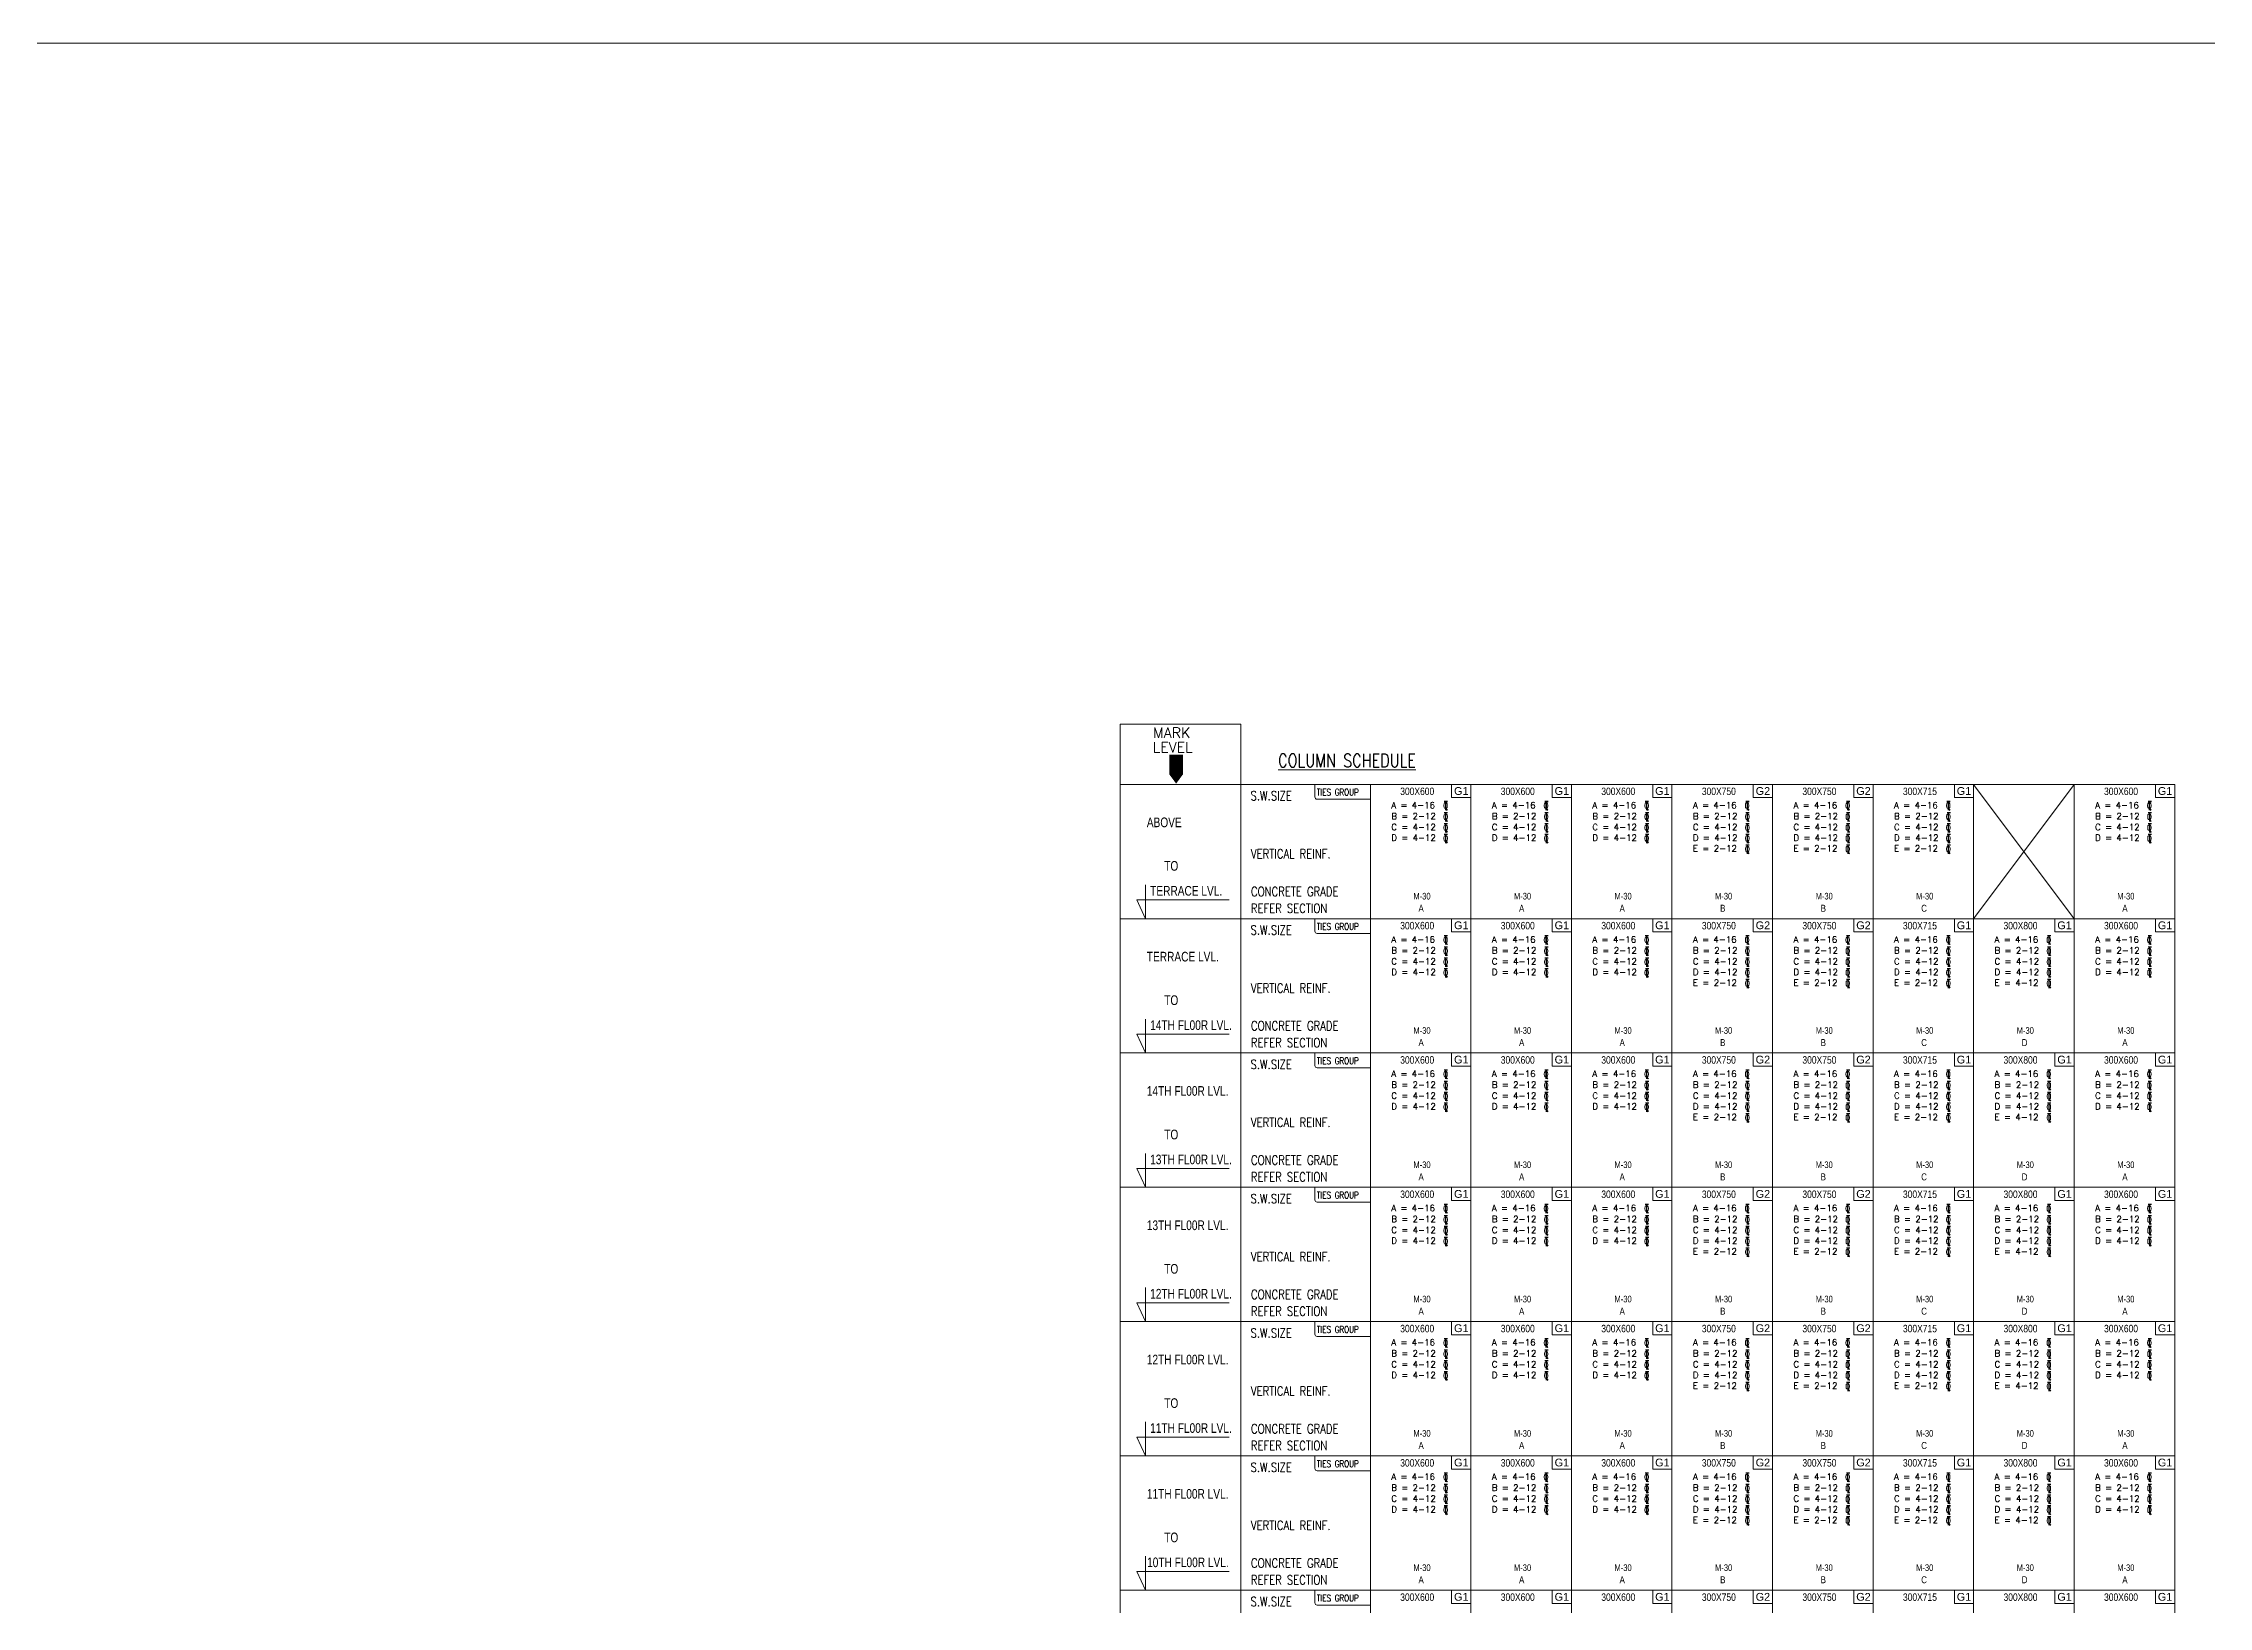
# Model space of a CAD drawing. Header units: millimetres. Extents: x 1123469 to 1883119, y -126924 to 196924.
# Drawn here: x 1445125 to 1510865, y -26027 to 21436 of the extents above; entities that cross this region are included whole.
import ezdxf

# ---------------------------------------------------------------- set-up
doc = ezdxf.new("R2010")
doc.units = ezdxf.units.MM
doc.header["$LTSCALE"] = 500
doc.header["$MEASUREMENT"] = 0
doc.layers.add('BNOS', color=2, linetype='Continuous')
for name, color, linetype, lineweight in [('LINE', 7, 'Continuous', 13), ('S - SUNK', 251, 'Continuous', 0), ('TEXT', 7, 'Continuous', 13), ('TEXT 3', 3, 'Continuous', 5), ('TEXT2', 3, 'Continuous', 15), ('TEXT2MM', 3, 'Continuous', 18)]:
    doc.layers.add(name, color=color, linetype=linetype, lineweight=lineweight)
doc.styles.add('ABHI', font='arial.ttf')
doc.styles.add('BHTESHT$0$HSCC2', font='romanc.shx')
doc.styles.add('RAWAT', font='romand.shx', dxfattribs={"height": 115})
doc.styles.add('RD', font='romand.shx', dxfattribs={"height": 200})
doc.styles.add('ROMANT', font='romant__.ttf', dxfattribs={"width": 0.9, "height": 600})
doc.styles.add('TEXT', font='ARIALN.TTF', dxfattribs={"width": 0.8})

# ---------------------------------------------------------------- blocks, each defined once
blk = doc.blocks.new('T')
at = {"layer": 'LINE'}
for p, q in [((-27, 79), (39, 79)), ((-27, 72), (39, 72)), ((-2, 70), (-2, -99)), ((5, 70), (5, -99)), ((1, -61), (31, -100)), ((7, -57), (36, -96))]:
    blk.add_line(p, q, dxfattribs=at)
at = {"layer": 'LINE', "style": 'RAWAT'}
blk.add_text('0', height=115, dxfattribs=at).set_placement((-50, -63))

msp = doc.modelspace()

# ---------------------------------------------------------------- linework, layer by layer
at = {"layer": 'LINE', "color": 2}
for p, q in [((1477814.7, -71371.1, -2437250811), (1477814.7, 764.3, -2437250811)), ((1477814.7, 764.3, -2437250811), (1481482.8, 764.3, -2437250811)), ((1481482.8, -1062, -2437250811), (1481482.8, 764.3, -2437250811)), ((1477814.7, -1062, -2437250811), (1509833, -1062, -2437250811)), ((1509833, -71371.1, -2437250811), (1509833, -1062, -2437250811))]:
    msp.add_line(p, q, dxfattribs=at)
at = {"layer": 'LINE', "color": 1}
for p, q in [((1481482.8, -71371.1, -2437250811), (1481482.8, -1062, -2437250811)), ((1483727.8, -1062, -2437250811), (1483727.8, -1442, -2437250811)), ((1485412.9, -71371.1, -2437250811), (1485412.9, -1062, -2437250811)), ((1488465.4, -71371.1, -2437250811), (1488465.4, -1062, -2437250811)), ((1491518, -71371.1, -2437250811), (1491518, -1062, -2437250811)), ((1494570.5, -71371.1, -2437250811), (1494570.5, -1062, -2437250811)), ((1497623, -71371.1, -2437250811), (1497623, -1062, -2437250811)), ((1500675.5, -71371.1, -2437250811), (1500675.5, -1062, -2437250811)), ((1503728, -71371.1, -2437250811), (1503728, -1062, -2437250811)), ((1503728, -5139.3, -2437250811), (1506780.5, -1062, -2437250811)), ((1503728, -1062, -2437250811), (1506780.5, -5139.3, -2437250811)), ((1506780.5, -71371.1, -2437250811), (1506780.5, -1062, -2437250811)), ((1483797.8, -1512, -2437250811), (1485412.9, -1512, -2437250811)), ((1477814.7, -5139.3, -2437250811), (1509833, -5139.3, -2437250811)), ((1483727.8, -5139.3, -2437250811), (1483727.8, -5519.3, -2437250811)), ((1483797.8, -5589.3, -2437250811), (1485412.9, -5589.3, -2437250811)), ((1477814.7, -9216.7, -2437250811), (1509833, -9216.7, -2437250811)), ((1483727.8, -9216.7, -2437250811), (1483727.8, -9596.6, -2437250811)), ((1483797.8, -9666.6, -2437250811), (1485412.9, -9666.6, -2437250811)), ((1477814.7, -13294, -2437250811), (1509833, -13294, -2437250811)), ((1483727.8, -13294, -2437250811), (1483727.8, -13674, -2437250811)), ((1483797.8, -13744, -2437250811), (1485412.9, -13744, -2437250811)), ((1477814.7, -17371.3, -2437250811), (1509833, -17371.3, -2437250811)), ((1483727.8, -17371.3, -2437250811), (1483727.8, -17751.3, -2437250811)), ((1483797.8, -17821.3, -2437250811), (1485412.9, -17821.3, -2437250811)), ((1477814.7, -21448.7, -2437250811), (1509833, -21448.7, -2437250811)), ((1483727.8, -21448.7, -2437250811), (1483727.8, -21828.6, -2437250811)), ((1483797.8, -21898.6, -2437250811), (1485412.9, -21898.6, -2437250811)), ((1477814.7, -25526, -2437250811), (1509833, -25526, -2437250811)), ((1483727.8, -25526, -2437250811), (1483727.8, -25905.9, -2437250811)), ((1483797.8, -25975.9, -2437250811), (1485412.9, -25975.9, -2437250811))]:
    msp.add_line(p, q, dxfattribs=at)
at = {"layer": 'LINE', "color": 1, "elevation": -2437250811}
msp.add_lwpolyline([(1479517.2, -1038.9, 0, 838.4, 0), (1479517.2, -471.8, 419.2, 419.2, 0), (1479517.2, -163.1, 419.2, 419.2, 0)], format="xyseb", dxfattribs=at)
for points in [[(1478583.6, -4109.4), (1478583.6, -5139.3), (1478325.6, -4571.8), (1481129.8, -4571.8)], [(1478583.6, -8186.7), (1478583.6, -9216.7), (1478325.6, -8649.1), (1481129.8, -8649.1)], [(1478583.6, -12264), (1478583.6, -13294), (1478325.6, -12726.4), (1481129.8, -12726.4)], [(1478583.6, -16341.3), (1478583.6, -17371.3), (1478325.6, -16803.8), (1481129.8, -16803.8)], [(1478583.6, -20418.7), (1478583.6, -21448.7), (1478325.6, -20881.1), (1481129.8, -20881.1)], [(1478583.6, -24496), (1478583.6, -25526), (1478325.6, -24958.4), (1481129.8, -24958.4)]]:
    msp.add_lwpolyline(points, dxfattribs=at)
at = {"layer": 'LINE', "color": 1}
for centre in [(1483797.8, -1442, -2437250811), (1483797.8, -5519.3, -2437250811), (1483797.8, -9596.6, -2437250811), (1483797.8, -13674, -2437250811), (1483797.8, -17751.3, -2437250811), (1483797.8, -21828.6, -2437250811), (1483797.8, -25905.9, -2437250811)]:
    msp.add_arc(centre, 70, 180, 270, dxfattribs=at)
at = {"layer": 'S - SUNK', "color": 4, "ltscale": 10}
msp.add_lwpolyline([(1300761.4, 21435.7), (1752050.9, 21435.7), (1752050.9, -126923.8), (1300761.4, -126923.8)], close=True, dxfattribs=at)
at = {"layer": 'TEXT2', "color": 7, "lineweight": 20, "elevation": -2437250811}
for points in [[(1488465.4, -1062), (1487881.7, -1062), (1487881.7, -1465.2), (1488465.4, -1465.2)], [(1491518, -1062), (1490934.2, -1062), (1490934.2, -1465.2), (1491518, -1465.2)], [(1494570.5, -1062), (1493986.7, -1062), (1493986.7, -1465.2), (1494570.5, -1465.2)], [(1497623, -1062), (1497039.2, -1062), (1497039.2, -1465.2), (1497623, -1465.2)], [(1500675.5, -1062), (1500091.7, -1062), (1500091.7, -1465.2), (1500675.5, -1465.2)], [(1503728, -1062), (1503144.2, -1062), (1503144.2, -1465.2), (1503728, -1465.2)], [(1509833, -1062), (1509249.2, -1062), (1509249.2, -1465.2), (1509833, -1465.2)], [(1488465.4, -5139.3), (1487881.7, -5139.3), (1487881.7, -5542.6), (1488465.4, -5542.6)], [(1491518, -5139.3), (1490934.2, -5139.3), (1490934.2, -5542.6), (1491518, -5542.6)], [(1494570.5, -5139.3), (1493986.7, -5139.3), (1493986.7, -5542.6), (1494570.5, -5542.6)], [(1497623, -5139.3), (1497039.2, -5139.3), (1497039.2, -5542.6), (1497623, -5542.6)], [(1500675.5, -5139.3), (1500091.7, -5139.3), (1500091.7, -5542.6), (1500675.5, -5542.6)], [(1503728, -5139.3), (1503144.2, -5139.3), (1503144.2, -5542.6), (1503728, -5542.6)], [(1506780.5, -5139.3), (1506196.7, -5139.3), (1506196.7, -5542.6), (1506780.5, -5542.6)], [(1509833, -5139.3), (1509249.2, -5139.3), (1509249.2, -5542.6), (1509833, -5542.6)], [(1488465.4, -9216.7), (1487881.7, -9216.7), (1487881.7, -9619.9), (1488465.4, -9619.9)], [(1491518, -9216.7), (1490934.2, -9216.7), (1490934.2, -9619.9), (1491518, -9619.9)], [(1494570.5, -9216.7), (1493986.7, -9216.7), (1493986.7, -9619.9), (1494570.5, -9619.9)], [(1497623, -9216.7), (1497039.2, -9216.7), (1497039.2, -9619.9), (1497623, -9619.9)], [(1500675.5, -9216.7), (1500091.7, -9216.7), (1500091.7, -9619.9), (1500675.5, -9619.9)], [(1503728, -9216.7), (1503144.2, -9216.7), (1503144.2, -9619.9), (1503728, -9619.9)], [(1506780.5, -9216.7), (1506196.7, -9216.7), (1506196.7, -9619.9), (1506780.5, -9619.9)], [(1509833, -9216.7), (1509249.2, -9216.7), (1509249.2, -9619.9), (1509833, -9619.9)], [(1488465.4, -13294), (1487881.7, -13294), (1487881.7, -13697.2), (1488465.4, -13697.2)], [(1491518, -13294), (1490934.2, -13294), (1490934.2, -13697.2), (1491518, -13697.2)], [(1494570.5, -13294), (1493986.7, -13294), (1493986.7, -13697.2), (1494570.5, -13697.2)], [(1497623, -13294), (1497039.2, -13294), (1497039.2, -13697.2), (1497623, -13697.2)], [(1500675.5, -13294), (1500091.7, -13294), (1500091.7, -13697.2), (1500675.5, -13697.2)], [(1503728, -13294), (1503144.2, -13294), (1503144.2, -13697.2), (1503728, -13697.2)], [(1506780.5, -13294), (1506196.7, -13294), (1506196.7, -13697.2), (1506780.5, -13697.2)], [(1509833, -13294), (1509249.2, -13294), (1509249.2, -13697.2), (1509833, -13697.2)], [(1488465.4, -17371.3), (1487881.7, -17371.3), (1487881.7, -17774.6), (1488465.4, -17774.6)], [(1491518, -17371.3), (1490934.2, -17371.3), (1490934.2, -17774.6), (1491518, -17774.6)], [(1494570.5, -17371.3), (1493986.7, -17371.3), (1493986.7, -17774.6), (1494570.5, -17774.6)], [(1497623, -17371.3), (1497039.2, -17371.3), (1497039.2, -17774.6), (1497623, -17774.6)], [(1500675.5, -17371.3), (1500091.7, -17371.3), (1500091.7, -17774.6), (1500675.5, -17774.6)], [(1503728, -17371.3), (1503144.2, -17371.3), (1503144.2, -17774.6), (1503728, -17774.6)], [(1506780.5, -17371.3), (1506196.7, -17371.3), (1506196.7, -17774.6), (1506780.5, -17774.6)], [(1509833, -17371.3), (1509249.2, -17371.3), (1509249.2, -17774.6), (1509833, -17774.6)], [(1488465.4, -21448.7), (1487881.7, -21448.7), (1487881.7, -21851.9), (1488465.4, -21851.9)], [(1491518, -21448.7), (1490934.2, -21448.7), (1490934.2, -21851.9), (1491518, -21851.9)], [(1494570.5, -21448.7), (1493986.7, -21448.7), (1493986.7, -21851.9), (1494570.5, -21851.9)], [(1497623, -21448.7), (1497039.2, -21448.7), (1497039.2, -21851.9), (1497623, -21851.9)], [(1500675.5, -21448.7), (1500091.7, -21448.7), (1500091.7, -21851.9), (1500675.5, -21851.9)], [(1503728, -21448.7), (1503144.2, -21448.7), (1503144.2, -21851.9), (1503728, -21851.9)], [(1506780.5, -21448.7), (1506196.7, -21448.7), (1506196.7, -21851.9), (1506780.5, -21851.9)], [(1509833, -21448.7), (1509249.2, -21448.7), (1509249.2, -21851.9), (1509833, -21851.9)], [(1488465.4, -25526), (1487881.7, -25526), (1487881.7, -25929.2), (1488465.4, -25929.2)], [(1491518, -25526), (1490934.2, -25526), (1490934.2, -25929.2), (1491518, -25929.2)], [(1494570.5, -25526), (1493986.7, -25526), (1493986.7, -25929.2), (1494570.5, -25929.2)], [(1497623, -25526), (1497039.2, -25526), (1497039.2, -25929.2), (1497623, -25929.2)], [(1500675.5, -25526), (1500091.7, -25526), (1500091.7, -25929.2), (1500675.5, -25929.2)], [(1503728, -25526), (1503144.2, -25526), (1503144.2, -25929.2), (1503728, -25929.2)], [(1506780.5, -25526), (1506196.7, -25526), (1506196.7, -25929.2), (1506780.5, -25929.2)], [(1509833, -25526), (1509249.2, -25526), (1509249.2, -25929.2), (1509833, -25929.2)]]:
    msp.add_lwpolyline(points, close=True, dxfattribs=at)

# ---------------------------------------------------------------- block references
at = {"layer": 'TEXT', "color": 3, "xscale": 1.53, "yscale": 1.53, "zscale": 1.53}
for p in [(1487696.3, -1697.7), (1487699.5, -2037.9), (1490748.8, -1697.7), (1490752, -2037.9), (1493801.3, -1697.7), (1493804.5, -2037.9), (1496853.8, -1697.7), (1496857.1, -2037.9), (1499906.3, -1697.7), (1499909.6, -2037.9), (1502958.8, -1697.7, 0), (1502962.1, -2037.9, 0), (1509063.8, -1697.7), (1509067.1, -2037.9), (1487699.5, -2368.2), (1487699.5, -2693.7), (1490752, -2368.2), (1490752, -2693.7), (1493804.5, -2368.2), (1493804.5, -2693.7), (1496857.1, -2368.2), (1496857.1, -2693.7), (1499909.6, -2368.2), (1499909.6, -2693.7), (1502962.1, -2368.2, 0), (1502962.1, -2693.7, 0), (1509067.1, -2368.2), (1509067.1, -2693.7), (1496857.1, -3018.4), (1499909.6, -3018.4), (1502962.1, -3018.4, 0), (1487696.3, -5775.1, 0), (1490748.8, -5775.1, 0), (1493801.3, -5775.1, 0), (1496853.8, -5775.1, 0), (1499906.3, -5775.1, 0), (1502958.8, -5775.1, 0), (1506011.3, -5775.1, 0), (1509063.8, -5775.1, 0), (1487699.5, -6115.3, 0), (1487699.5, -6445.6, 0), (1490752, -6115.3, 0), (1490752, -6445.6, 0), (1493804.5, -6115.3, 0), (1493804.5, -6445.6, 0), (1496857.1, -6115.3, 0), (1496857.1, -6445.6, 0), (1499909.6, -6115.3, 0), (1499909.6, -6445.6, 0), (1502962.1, -6115.3, 0), (1502962.1, -6445.6, 0), (1506014.6, -6115.3, 0), (1506014.6, -6445.6, 0), (1509067.1, -6115.3, 0), (1509067.1, -6445.6, 0), (1487699.5, -6771, 0), (1490752, -6771, 0), (1493804.5, -6771, 0), (1496857.1, -6771, 0), (1496857.1, -7095.7, 0), (1499909.6, -6771, 0), (1499909.6, -7095.7, 0), (1502962.1, -6771, 0), (1502962.1, -7095.7, 0), (1506014.6, -6771, 0), (1506014.6, -7095.7, 0), (1509067.1, -6771, 0), (1487696.3, -9852.4, 0), (1490748.8, -9852.4, 0), (1493801.3, -9852.4, 0), (1496853.8, -9852.4, 0), (1499906.3, -9852.4, 0), (1502958.8, -9852.4, 0), (1506011.3, -9852.4, 0), (1509063.8, -9852.4, 0), (1487699.5, -10192.6, 0), (1487699.5, -10522.9, 0), (1490752, -10192.6, 0), (1490752, -10522.9, 0), (1493804.5, -10192.6, 0), (1493804.5, -10522.9, 0), (1496857.1, -10192.6, 0), (1496857.1, -10522.9, 0), (1499909.6, -10192.6, 0), (1499909.6, -10522.9, 0), (1502962.1, -10192.6, 0), (1502962.1, -10522.9, 0), (1506014.6, -10192.6, 0), (1506014.6, -10522.9, 0), (1509067.1, -10192.6, 0), (1509067.1, -10522.9, 0), (1487699.5, -10848.3, 0), (1490752, -10848.3, 0), (1493804.5, -10848.3, 0), (1496857.1, -10848.3, 0), (1496857.1, -11173.1, 0), (1499909.6, -10848.3, 0), (1499909.6, -11173.1, 0), (1502962.1, -10848.3, 0), (1502962.1, -11173.1, 0), (1506014.6, -10848.3, 0), (1506014.6, -11173.1, 0), (1509067.1, -10848.3, 0), (1487696.3, -13929.7, 0), (1487699.5, -14269.9, 0), (1490748.8, -13929.7, 0), (1490752, -14269.9, 0), (1493801.3, -13929.7, 0), (1493804.5, -14269.9, 0), (1496853.8, -13929.7, 0), (1496857.1, -14269.9, 0), (1499906.3, -13929.7, 0), (1499909.6, -14269.9, 0), (1502958.8, -13929.7, 0), (1502962.1, -14269.9, 0), (1506011.3, -13929.7, 0), (1506014.6, -14269.9, 0), (1509063.8, -13929.7, 0), (1509067.1, -14269.9, 0), (1487699.5, -14600.2, 0), (1487699.5, -14925.7, 0), (1490752, -14600.2, 0), (1490752, -14925.7, 0), (1493804.5, -14600.2, 0), (1493804.5, -14925.7, 0), (1496857.1, -14600.2, 0), (1496857.1, -14925.7, 0), (1499909.6, -14600.2, 0), (1499909.6, -14925.7, 0), (1502962.1, -14600.2, 0), (1502962.1, -14925.7, 0), (1506014.6, -14600.2, 0), (1506014.6, -14925.7, 0), (1509067.1, -14600.2, 0), (1509067.1, -14925.7, 0), (1496857.1, -15250.4, 0), (1499909.6, -15250.4, 0), (1502962.1, -15250.4, 0), (1506014.6, -15250.4, 0), (1487696.3, -18007.1), (1487699.5, -18347.3), (1490748.8, -18007.1), (1490752, -18347.3), (1493801.3, -18007.1), (1493804.5, -18347.3), (1496853.8, -18007.1), (1496857.1, -18347.3), (1499906.3, -18007.1), (1499909.6, -18347.3), (1502958.8, -18007.1), (1502962.1, -18347.3), (1506011.3, -18007.1), (1506014.6, -18347.3), (1509063.8, -18007.1), (1509067.1, -18347.3), (1487699.5, -18677.5), (1487699.5, -19003), (1490752, -18677.5), (1490752, -19003), (1493804.5, -18677.5), (1493804.5, -19003), (1496857.1, -18677.5), (1496857.1, -19003), (1499909.6, -18677.5), (1499909.6, -19003), (1502962.1, -18677.5), (1502962.1, -19003), (1506014.6, -18677.5), (1506014.6, -19003), (1509067.1, -18677.5), (1509067.1, -19003), (1496857.1, -19327.7), (1499909.6, -19327.7), (1502962.1, -19327.7), (1506014.6, -19327.7), (1487696.3, -22084.4, 0), (1487699.5, -22424.6, 0), (1490748.8, -22084.4, 0), (1490752, -22424.6, 0), (1493801.3, -22084.4, 0), (1493804.5, -22424.6, 0), (1496853.8, -22084.4, 0), (1496857.1, -22424.6, 0), (1499906.3, -22084.4, 0), (1499909.6, -22424.6, 0), (1502958.8, -22084.4, 0), (1502962.1, -22424.6, 0), (1506011.3, -22084.4, 0), (1506014.6, -22424.6, 0), (1509063.8, -22084.4, 0), (1509067.1, -22424.6, 0), (1487699.5, -22754.9, 0), (1487699.5, -23080.3, 0), (1490752, -22754.9, 0), (1490752, -23080.3, 0), (1493804.5, -22754.9, 0), (1493804.5, -23080.3, 0), (1496857.1, -22754.9, 0), (1496857.1, -23080.3, 0), (1499909.6, -22754.9, 0), (1499909.6, -23080.3, 0), (1502962.1, -22754.9, 0), (1502962.1, -23080.3, 0), (1506014.6, -22754.9, 0), (1506014.6, -23080.3, 0), (1509067.1, -22754.9, 0), (1509067.1, -23080.3, 0), (1496857.1, -23405.1, 0), (1499909.6, -23405.1, 0), (1502962.1, -23405.1, 0), (1506014.6, -23405.1, 0)]:
    msp.add_blockref('T', p, dxfattribs=at)

# ---------------------------------------------------------------- texts
at = {"layer": 'BNOS', "style": 'ROMANT'}
for s, p in [('MARK', (1478818.2, 347.4, -2437250811)), ('LEVEL', (1478806.1, -91.3, -2437250811))]:
    msp.add_text(s, height=314.41, dxfattribs=at).set_placement(p)
at = {"layer": 'BNOS', "style": 'ABHI', "width": 0.75}
for s, height, p in [('ABOVE', 293.45, (1478627.2, -2361.8, -2437250811)), ('TO', 293.45, (1479155.8, -3683.6, -2437250811)), ('TERRACE LVL.', 293.448, (1478728.9, -4440.2, -2437250811)), ('TERRACE LVL.', 293.448, (1478627.2, -6439.2, -2437250811)), ('TO', 293.45, (1479155.8, -7761, -2437250811)), ('14TH FL00R LVL.', 293.448, (1478728.9, -8517.5, -2437250811)), ('14TH FL00R LVL.', 293.448, (1478627.2, -10516.5, -2437250811)), ('TO', 293.45, (1479155.8, -11838.3, -2437250811)), ('13TH FL00R LVL.', 293.448, (1478728.9, -12594.8, -2437250811)), ('13TH FL00R LVL.', 293.448, (1478627.2, -14593.8, -2437250811)), ('TO', 293.45, (1479155.8, -15915.6, -2437250811)), ('12TH FL00R LVL.', 293.448, (1478728.9, -16672.2, -2437250811)), ('12TH FL00R LVL.', 293.448, (1478627.2, -18671.2, -2437250811)), ('TO', 293.45, (1479155.8, -19993, -2437250811)), ('11TH FL00R LVL.', 293.448, (1478728.9, -20749.5, -2437250811)), ('11TH FL00R LVL.', 293.448, (1478629, -22748.5, -2437250811)), ('TO', 293.45, (1479155.8, -24070.3, -2437250811)), ('10TH FL00R LVL.', 293.448, (1478635.8, -24826.8, -2437250811))]:
    msp.add_text(s, height=height, dxfattribs=at).set_placement(p)
at = {"layer": 'TEXT', "color": 3, "style": 'RD'}
for s, p in [('A = 4-16', (1486048.5, -1789.8, -245631.4)), ('B = 2-12', (1486048.5, -2123, -245631.4)), ('A = 4-16', (1489101, -1789.8, -245631.4)), ('B = 2-12', (1489101, -2123, -245631.4)), ('A = 4-16', (1492153.5, -1789.8, -245631.4)), ('B = 2-12', (1492153.5, -2123, -245631.4)), ('A = 4-16', (1495206, -1789.8, -245631.4)), ('B = 2-12', (1495206, -2123, -245631.4)), ('A = 4-16', (1498258.5, -1789.8, -245631.4)), ('B = 2-12', (1498258.5, -2123, -245631.4)), ('A = 4-16', (1501311, -1789.8, -245631.4)), ('B = 2-12', (1501311, -2123, -245631.4)), ('A = 4-16', (1507416, -1789.8, -245631.4)), ('B = 2-12', (1507416, -2123, -245631.4)), ('C = 4-12', (1486048.5, -2453.2, -245631.4)), ('D = 4-12', (1486048.5, -2778.7, -245631.4)), ('C = 4-12', (1489101, -2453.2, -245631.4)), ('D = 4-12', (1489101, -2778.7, -245631.4)), ('C = 4-12', (1492153.5, -2453.2, -245631.4)), ('D = 4-12', (1492153.5, -2778.7, -245631.4)), ('C = 4-12', (1495206, -2453.2, -245631.4)), ('D = 4-12', (1495206, -2778.7, -245631.4)), ('C = 4-12', (1498258.5, -2453.2, -245631.4)), ('D = 4-12', (1498258.5, -2778.7, -245631.4)), ('C = 4-12', (1501311, -2453.2, -245631.4)), ('D = 4-12', (1501311, -2778.7, -245631.4)), ('C = 4-12', (1507416, -2453.2, -245631.4)), ('D = 4-12', (1507416, -2778.7, -245631.4)), ('E = 2-12', (1495206, -3103.4, -245631.4)), ('E = 2-12', (1498258.5, -3103.4, -245631.4)), ('E = 2-12', (1501311, -3103.4, -245631.4)), ('A = 4-16', (1486048.5, -5867.2, -245631.4)), ('A = 4-16', (1489101, -5867.2, -245631.4)), ('A = 4-16', (1492153.5, -5867.2, -245631.4)), ('A = 4-16', (1495206, -5867.2, -245631.4)), ('A = 4-16', (1498258.5, -5867.2, -245631.4)), ('A = 4-16', (1501311, -5867.2, -245631.4)), ('A = 4-16', (1504363.5, -5867.2, -245631.4)), ('A = 4-16', (1507416, -5867.2, -245631.4)), ('C = 4-12', (1486048.5, -6530.6, -245631.4)), ('B = 2-12', (1486048.5, -6200.3, -245631.4)), ('C = 4-12', (1489101, -6530.6, -245631.4)), ('B = 2-12', (1489101, -6200.3, -245631.4)), ('C = 4-12', (1492153.5, -6530.6, -245631.4)), ('B = 2-12', (1492153.5, -6200.3, -245631.4)), ('C = 4-12', (1495206, -6530.6, -245631.4)), ('B = 2-12', (1495206, -6200.3, -245631.4)), ('C = 4-12', (1498258.5, -6530.6, -245631.4)), ('B = 2-12', (1498258.5, -6200.3, -245631.4)), ('C = 4-12', (1501311, -6530.6, -245631.4)), ('B = 2-12', (1501311, -6200.3, -245631.4)), ('C = 4-12', (1504363.5, -6530.6, -245631.4)), ('B = 2-12', (1504363.5, -6200.3, -245631.4)), ('C = 4-12', (1507416, -6530.6, -245631.4)), ('B = 2-12', (1507416, -6200.3, -245631.4)), ('D = 4-12', (1486048.5, -6856, -245631.4)), ('D = 4-12', (1489101, -6856, -245631.4)), ('D = 4-12', (1492153.5, -6856, -245631.4)), ('D = 4-12', (1495206, -6856, -245631.4)), ('E = 2-12', (1495206, -7180.8, -245631.4)), ('D = 4-12', (1498258.5, -6856, -245631.4)), ('E = 2-12', (1498258.5, -7180.8, -245631.4)), ('D = 4-12', (1501311, -6856, -245631.4)), ('E = 2-12', (1501311, -7180.8, -245631.4)), ('D = 4-12', (1504363.5, -6856, -245631.4)), ('E = 4-12', (1504363.5, -7180.8, -245631.4)), ('D = 4-12', (1507416, -6856, -245631.4)), ('A = 4-16', (1486048.5, -9944.5, -245631.4)), ('A = 4-16', (1489101, -9944.5, -245631.4)), ('A = 4-16', (1492153.5, -9944.5, -245631.4)), ('A = 4-16', (1495206, -9944.5, -245631.4)), ('A = 4-16', (1498258.5, -9944.5, -245631.4)), ('A = 4-16', (1501311, -9944.5, -245631.4)), ('A = 4-16', (1504363.5, -9944.5, -245631.4)), ('A = 4-16', (1507416, -9944.5, -245631.4)), ('C = 4-12', (1486048.5, -10607.9, -245631.4)), ('B = 2-12', (1486048.5, -10277.6, -245631.4)), ('C = 4-12', (1489101, -10607.9, -245631.4)), ('B = 2-12', (1489101, -10277.6, -245631.4)), ('C = 4-12', (1492153.5, -10607.9, -245631.4)), ('B = 2-12', (1492153.5, -10277.6, -245631.4)), ('C = 4-12', (1495206, -10607.9, -245631.4)), ('B = 2-12', (1495206, -10277.6, -245631.4)), ('C = 4-12', (1498258.5, -10607.9, -245631.4)), ('B = 2-12', (1498258.5, -10277.6, -245631.4)), ('C = 4-12', (1501311, -10607.9, -245631.4)), ('B = 2-12', (1501311, -10277.6, -245631.4)), ('C = 4-12', (1504363.5, -10607.9, -245631.4)), ('B = 2-12', (1504363.5, -10277.6, -245631.4)), ('C = 4-12', (1507416, -10607.9, -245631.4)), ('B = 2-12', (1507416, -10277.6, -245631.4)), ('D = 4-12', (1486048.5, -10933.3, -245631.4)), ('D = 4-12', (1489101, -10933.3, -245631.4)), ('D = 4-12', (1492153.5, -10933.3, -245631.4)), ('D = 4-12', (1495206, -10933.3, -245631.4)), ('E = 2-12', (1495206, -11258.1, -245631.4)), ('D = 4-12', (1498258.5, -10933.3, -245631.4)), ('E = 2-12', (1498258.5, -11258.1, -245631.4)), ('D = 4-12', (1501311, -10933.3, -245631.4)), ('E = 2-12', (1501311, -11258.1, -245631.4)), ('D = 4-12', (1504363.5, -10933.3, -245631.4)), ('E = 4-12', (1504363.5, -11258.1, -245631.4)), ('D = 4-12', (1507416, -10933.3, -245631.4)), ('A = 4-16', (1486048.5, -14021.8, -245631.4)), ('B = 2-12', (1486048.5, -14354.9, -245631.4)), ('A = 4-16', (1489101, -14021.8, -245631.4)), ('B = 2-12', (1489101, -14354.9, -245631.4)), ('A = 4-16', (1492153.5, -14021.8, -245631.4)), ('B = 2-12', (1492153.5, -14354.9, -245631.4)), ('A = 4-16', (1495206, -14021.8, -245631.4)), ('B = 2-12', (1495206, -14354.9, -245631.4)), ('A = 4-16', (1498258.5, -14021.8, -245631.4)), ('B = 2-12', (1498258.5, -14354.9, -245631.4)), ('A = 4-16', (1501311, -14021.8, -245631.4)), ('B = 2-12', (1501311, -14354.9, -245631.4)), ('A = 4-16', (1504363.5, -14021.8, -245631.4)), ('B = 2-12', (1504363.5, -14354.9, -245631.4)), ('A = 4-16', (1507416, -14021.8, -245631.4)), ('B = 2-12', (1507416, -14354.9, -245631.4)), ('C = 4-12', (1486048.5, -14685.2, -245631.4)), ('D = 4-12', (1486048.5, -15010.7, -245631.4)), ('C = 4-12', (1489101, -14685.2, -245631.4)), ('D = 4-12', (1489101, -15010.7, -245631.4)), ('C = 4-12', (1492153.5, -14685.2, -245631.4)), ('D = 4-12', (1492153.5, -15010.7, -245631.4)), ('C = 4-12', (1495206, -14685.2, -245631.4)), ('D = 4-12', (1495206, -15010.7, -245631.4)), ('C = 4-12', (1498258.5, -14685.2, -245631.4)), ('D = 4-12', (1498258.5, -15010.7, -245631.4)), ('C = 4-12', (1501311, -14685.2, -245631.4)), ('D = 4-12', (1501311, -15010.7, -245631.4)), ('C = 4-12', (1504363.5, -14685.2, -245631.4)), ('D = 4-12', (1504363.5, -15010.7, -245631.4)), ('C = 4-12', (1507416, -14685.2, -245631.4)), ('D = 4-12', (1507416, -15010.7, -245631.4)), ('E = 2-12', (1495206, -15335.4, -245631.4)), ('E = 2-12', (1498258.5, -15335.4, -245631.4)), ('E = 2-12', (1501311, -15335.4, -245631.4)), ('E = 4-12', (1504363.5, -15335.4, -245631.4)), ('A = 4-16', (1486048.5, -18099.1, -245631.4)), ('B = 2-12', (1486048.5, -18432.3, -245631.4)), ('A = 4-16', (1489101, -18099.1, -245631.4)), ('B = 2-12', (1489101, -18432.3, -245631.4)), ('A = 4-16', (1492153.5, -18099.1, -245631.4)), ('B = 2-12', (1492153.5, -18432.3, -245631.4)), ('A = 4-16', (1495206, -18099.1, -245631.4)), ('B = 2-12', (1495206, -18432.3, -245631.4)), ('A = 4-16', (1498258.5, -18099.1, -245631.4)), ('B = 2-12', (1498258.5, -18432.3, -245631.4)), ('A = 4-16', (1501311, -18099.1, -245631.4)), ('B = 2-12', (1501311, -18432.3, -245631.4)), ('A = 4-16', (1504363.5, -18099.1, -245631.4)), ('B = 2-12', (1504363.5, -18432.3, -245631.4)), ('A = 4-16', (1507416, -18099.1, -245631.4)), ('B = 2-12', (1507416, -18432.3, -245631.4)), ('C = 4-12', (1486048.5, -18762.6, -245631.4)), ('D = 4-12', (1486048.5, -19088, -245631.4)), ('C = 4-12', (1489101, -18762.6, -245631.4)), ('D = 4-12', (1489101, -19088, -245631.4)), ('C = 4-12', (1492153.5, -18762.6, -245631.4)), ('D = 4-12', (1492153.5, -19088, -245631.4)), ('C = 4-12', (1495206, -18762.6, -245631.4)), ('D = 4-12', (1495206, -19088, -245631.4)), ('C = 4-12', (1498258.5, -18762.6, -245631.4)), ('D = 4-12', (1498258.5, -19088, -245631.4)), ('C = 4-12', (1501311, -18762.6, -245631.4)), ('D = 4-12', (1501311, -19088, -245631.4)), ('C = 4-12', (1504363.5, -18762.6, -245631.4)), ('D = 4-12', (1504363.5, -19088, -245631.4)), ('C = 4-12', (1507416, -18762.6, -245631.4)), ('D = 4-12', (1507416, -19088, -245631.4)), ('E = 2-12', (1495206, -19412.7, -245631.4)), ('E = 2-12', (1498258.5, -19412.7, -245631.4)), ('E = 2-12', (1501311, -19412.7, -245631.4)), ('E = 4-12', (1504363.5, -19412.7, -245631.4)), ('A = 4-16', (1486048.5, -22176.5, -245631.4)), ('B = 2-12', (1486048.5, -22509.6, -245631.4)), ('A = 4-16', (1489101, -22176.5, -245631.4)), ('B = 2-12', (1489101, -22509.6, -245631.4)), ('A = 4-16', (1492153.5, -22176.5, -245631.4)), ('B = 2-12', (1492153.5, -22509.6, -245631.4)), ('A = 4-16', (1495206, -22176.5, -245631.4)), ('B = 2-12', (1495206, -22509.6, -245631.4)), ('A = 4-16', (1498258.5, -22176.5, -245631.4)), ('B = 2-12', (1498258.5, -22509.6, -245631.4)), ('A = 4-16', (1501311, -22176.5, -245631.4)), ('B = 2-12', (1501311, -22509.6, -245631.4)), ('A = 4-16', (1504363.5, -22176.5, -245631.4)), ('B = 2-12', (1504363.5, -22509.6, -245631.4)), ('A = 4-16', (1507416, -22176.5, -245631.4)), ('B = 2-12', (1507416, -22509.6, -245631.4)), ('C = 4-12', (1486048.5, -22839.9, -245631.4)), ('D = 4-12', (1486048.5, -23165.3, -245631.4)), ('C = 4-12', (1489101, -22839.9, -245631.4)), ('D = 4-12', (1489101, -23165.3, -245631.4)), ('C = 4-12', (1492153.5, -22839.9, -245631.4)), ('D = 4-12', (1492153.5, -23165.3, -245631.4)), ('C = 4-12', (1495206, -22839.9, -245631.4)), ('D = 4-12', (1495206, -23165.3, -245631.4)), ('C = 4-12', (1498258.5, -22839.9, -245631.4)), ('D = 4-12', (1498258.5, -23165.3, -245631.4)), ('C = 4-12', (1501311, -22839.9, -245631.4)), ('D = 4-12', (1501311, -23165.3, -245631.4)), ('C = 4-12', (1504363.5, -22839.9, -245631.4)), ('D = 4-12', (1504363.5, -23165.3, -245631.4)), ('C = 4-12', (1507416, -22839.9, -245631.4)), ('D = 4-12', (1507416, -23165.3, -245631.4)), ('E = 2-12', (1495206, -23490.1, -245631.4)), ('E = 2-12', (1498258.5, -23490.1, -245631.4)), ('E = 2-12', (1501311, -23490.1, -245631.4)), ('E = 4-12', (1504363.5, -23490.1, -245631.4))]:
    msp.add_text(s, height=191.25, dxfattribs=at).set_placement(p)
at = {"layer": 'TEXT 3', "color": 6, "linetype": 'Continuous', "style": 'TEXT'}
for s, height, p in [('300X600', 225, (1486320.2, -1385.8, -2437250807.1)), ('300X600', 225, (1489372.7, -1385.8, -2437250807.1)), ('300X600', 225, (1492425.2, -1385.8, -2437250807.1)), ('300X750', 225, (1495477.7, -1385.8, -2437250807.1)), ('300X750', 225, (1498530.2, -1385.8, -2437250807.1)), ('300X715', 225, (1501582.7, -1385.8, -2437250807.1)), ('300X600', 225, (1507687.7, -1385.8, -2437250807.1)), ('M-30', 200, (1486720.2, -4556.1, -2437250807.1)), ('M-30', 200, (1489772.7, -4556.1, -2437250807.1)), ('M-30', 200, (1492825.2, -4556.1, -2437250807.1)), ('M-30', 200, (1495877.7, -4556.1, -2437250807.1)), ('M-30', 200, (1498930.2, -4556.1, -2437250807.1)), ('M-30', 200, (1501982.7, -4556.1, -2437250807.1)), ('M-30', 200, (1508087.8, -4556.1, -2437250807.1)), ('300X600', 225, (1486320.2, -5463.1, -2437250807.1)), ('300X600', 225, (1489372.7, -5463.1, -2437250807.1)), ('300X600', 225, (1492425.2, -5463.1, -2437250807.1)), ('300X750', 225, (1495477.7, -5463.1, -2437250807.1)), ('300X750', 225, (1498530.2, -5463.1, -2437250807.1)), ('300X715', 225, (1501582.7, -5463.1, -2437250807.1)), ('300X800', 225, (1504635.2, -5463.1, -2437250807.1)), ('300X600', 225, (1507687.7, -5463.1, -2437250807.1)), ('M-30', 200, (1486720.2, -8633.5, -2437250807.1)), ('M-30', 200, (1489772.7, -8633.5, -2437250807.1)), ('M-30', 200, (1492825.2, -8633.5, -2437250807.1)), ('M-30', 200, (1495877.7, -8633.5, -2437250807.1)), ('M-30', 200, (1498930.2, -8633.5, -2437250807.1)), ('M-30', 200, (1501982.7, -8633.5, -2437250807.1)), ('M-30', 200, (1505035.2, -8633.5, -2437250807.1)), ('M-30', 200, (1508087.8, -8633.5, -2437250807.1)), ('300X600', 225, (1486320.2, -9540.4, -2437250807.1)), ('300X600', 225, (1489372.7, -9540.4, -2437250807.1)), ('300X600', 225, (1492425.2, -9540.4, -2437250807.1)), ('300X750', 225, (1495477.7, -9540.4, -2437250807.1)), ('300X750', 225, (1498530.2, -9540.4, -2437250807.1)), ('300X715', 225, (1501582.7, -9540.4, -2437250807.1)), ('300X800', 225, (1504635.2, -9540.4, -2437250807.1)), ('300X600', 225, (1507687.7, -9540.4, -2437250807.1)), ('M-30', 200, (1486720.2, -12710.8, -2437250807.1)), ('M-30', 200, (1489772.7, -12710.8, -2437250807.1)), ('M-30', 200, (1492825.2, -12710.8, -2437250807.1)), ('M-30', 200, (1495877.7, -12710.8, -2437250807.1)), ('M-30', 200, (1498930.2, -12710.8, -2437250807.1)), ('M-30', 200, (1501982.7, -12710.8, -2437250807.1)), ('M-30', 200, (1505035.2, -12710.8, -2437250807.1)), ('M-30', 200, (1508087.8, -12710.8, -2437250807.1)), ('300X600', 225, (1486320.2, -13617.8, -2437250807.1)), ('300X600', 225, (1489372.7, -13617.8, -2437250807.1)), ('300X600', 225, (1492425.2, -13617.8, -2437250807.1)), ('300X750', 225, (1495477.7, -13617.8, -2437250807.1)), ('300X750', 225, (1498530.2, -13617.8, -2437250807.1)), ('300X715', 225, (1501582.7, -13617.8, -2437250807.1)), ('300X800', 225, (1504635.2, -13617.8, -2437250807.1)), ('300X600', 225, (1507687.7, -13617.8, -2437250807.1)), ('M-30', 200, (1486720.2, -16788.1, -2437250807.1)), ('M-30', 200, (1489772.7, -16788.1, -2437250807.1)), ('M-30', 200, (1492825.2, -16788.1, -2437250807.1)), ('M-30', 200, (1495877.7, -16788.1, -2437250807.1)), ('M-30', 200, (1498930.2, -16788.1, -2437250807.1)), ('M-30', 200, (1501982.7, -16788.1, -2437250807.1)), ('M-30', 200, (1505035.2, -16788.1, -2437250807.1)), ('M-30', 200, (1508087.8, -16788.1, -2437250807.1)), ('300X600', 225, (1486320.2, -17695.1, -2437250807.1)), ('300X600', 225, (1489372.7, -17695.1, -2437250807.1)), ('300X600', 225, (1492425.2, -17695.1, -2437250807.1)), ('300X750', 225, (1495477.7, -17695.1, -2437250807.1)), ('300X750', 225, (1498530.2, -17695.1, -2437250807.1)), ('300X715', 225, (1501582.7, -17695.1, -2437250807.1)), ('300X800', 225, (1504635.2, -17695.1, -2437250807.1)), ('300X600', 225, (1507687.7, -17695.1, -2437250807.1)), ('M-30', 200, (1486720.2, -20865.4, -2437250807.1)), ('M-30', 200, (1489772.7, -20865.4, -2437250807.1)), ('M-30', 200, (1492825.2, -20865.4, -2437250807.1)), ('M-30', 200, (1495877.7, -20865.4, -2437250807.1)), ('M-30', 200, (1498930.2, -20865.4, -2437250807.1)), ('M-30', 200, (1501982.7, -20865.4, -2437250807.1)), ('M-30', 200, (1505035.2, -20865.4, -2437250807.1)), ('M-30', 200, (1508087.8, -20865.4, -2437250807.1)), ('300X600', 225, (1486320.2, -21772.4, -2437250807.1)), ('300X600', 225, (1489372.7, -21772.4, -2437250807.1)), ('300X600', 225, (1492425.2, -21772.4, -2437250807.1)), ('300X750', 225, (1495477.7, -21772.4, -2437250807.1)), ('300X750', 225, (1498530.2, -21772.4, -2437250807.1)), ('300X715', 225, (1501582.7, -21772.4, -2437250807.1)), ('300X800', 225, (1504635.2, -21772.4, -2437250807.1)), ('300X600', 225, (1507687.7, -21772.4, -2437250807.1)), ('M-30', 200, (1486720.2, -24942.8, -2437250807.1)), ('M-30', 200, (1489772.7, -24942.8, -2437250807.1)), ('M-30', 200, (1492825.2, -24942.8, -2437250807.1)), ('M-30', 200, (1495877.7, -24942.8, -2437250807.1)), ('M-30', 200, (1498930.2, -24942.8, -2437250807.1)), ('M-30', 200, (1501982.7, -24942.8, -2437250807.1)), ('M-30', 200, (1505035.2, -24942.8, -2437250807.1)), ('M-30', 200, (1508087.8, -24942.8, -2437250807.1)), ('300X600', 225, (1486320.2, -25849.7, -2437250807.1)), ('300X600', 225, (1489372.7, -25849.7, -2437250807.1)), ('300X600', 225, (1492425.2, -25849.7, -2437250807.1)), ('300X750', 225, (1495477.7, -25849.7, -2437250807.1)), ('300X750', 225, (1498530.2, -25849.7, -2437250807.1)), ('300X715', 225, (1501582.7, -25849.7, -2437250807.1)), ('300X800', 225, (1504635.2, -25849.7, -2437250807.1)), ('300X600', 225, (1507687.7, -25849.7, -2437250807.1))]:
    msp.add_text(s, height=height, dxfattribs=at).set_placement(p)
at = {"layer": 'TEXT2', "lineweight": 20, "style": 'BHTESHT$0$HSCC2', "width": 0.8}
msp.add_text('%%UCOLUMN SCHEDULE', height=400, dxfattribs=at).set_placement((1482612.5, -538, -2437250811))
at = {"layer": 'TEXT2', "color": 3, "lineweight": 20, "style": 'BHTESHT$0$HSCC2', "width": 0.8}
for s, height, p in [('S.W.SIZE', 279.82, (1481776.2, -1548.3, -2437250811)), ('TIES GROUP', 200, (1483787.8, -1399.6, -2437250811)), ('VERTICAL REINF.', 279.825, (1481788.1, -3308.7, -2437250811)), ('CONCRETE GRADE', 279.825, (1481791.2, -4455.1, -2437250811)), ('REFER SECTION', 279.825, (1481784.4, -4965.3, -2437250811)), ('S.W.SIZE', 279.82, (1481776.2, -5625.7, -2437250811)), ('TIES GROUP', 200, (1483787.8, -5476.9, -2437250811)), ('VERTICAL REINF.', 279.825, (1481788.1, -7386, -2437250811)), ('CONCRETE GRADE', 279.825, (1481791.2, -8532.4, -2437250811)), ('REFER SECTION', 279.825, (1481784.4, -9042.6, -2437250811)), ('S.W.SIZE', 279.82, (1481776.2, -9703, -2437250811)), ('TIES GROUP', 200, (1483787.8, -9554.2, -2437250811)), ('VERTICAL REINF.', 279.825, (1481788.1, -11463.3, -2437250811)), ('CONCRETE GRADE', 279.825, (1481791.2, -12609.7, -2437250811)), ('REFER SECTION', 279.825, (1481784.4, -13119.9, -2437250811)), ('S.W.SIZE', 279.82, (1481776.2, -13780.3, -2437250811)), ('TIES GROUP', 200, (1483787.8, -13631.6, -2437250811)), ('VERTICAL REINF.', 279.825, (1481788.1, -15540.6, -2437250811)), ('CONCRETE GRADE', 279.825, (1481791.2, -16687.1, -2437250811)), ('REFER SECTION', 279.825, (1481784.4, -17197.2, -2437250811)), ('S.W.SIZE', 279.82, (1481776.2, -17857.6, -2437250811)), ('TIES GROUP', 200, (1483787.8, -17708.9, -2437250811)), ('VERTICAL REINF.', 279.825, (1481788.1, -19618, -2437250811)), ('REFER SECTION', 279.825, (1481784.4, -21274.6, -2437250811)), ('CONCRETE GRADE', 279.825, (1481791.2, -20764.4, -2437250811)), ('S.W.SIZE', 279.82, (1481776.2, -21935, -2437250811)), ('TIES GROUP', 200, (1483787.8, -21786.2, -2437250811)), ('VERTICAL REINF.', 279.825, (1481788.1, -23695.3, -2437250811)), ('CONCRETE GRADE', 279.825, (1481791.2, -24841.7, -2437250811)), ('REFER SECTION', 279.825, (1481784.4, -25351.9, -2437250811)), ('S.W.SIZE', 279.82, (1481776.2, -26012.3, -2437250811)), ('TIES GROUP', 200, (1483787.8, -25863.5, -2437250811))]:
    msp.add_text(s, height=height, dxfattribs=at).set_placement(p)
at = {"layer": 'TEXT2', "color": 7, "style": 'ABHI'}
for s, p in [('G1', (1487954.1, -1381, -2437250811)), ('G1', (1491006.6, -1381, -2437250811)), ('G1', (1494059.1, -1381, -2437250811)), ('G2', (1497111.6, -1381, -2437250811)), ('G2', (1500164.1, -1381, -2437250811)), ('G1', (1503216.6, -1381, -2437250811)), ('G1', (1509321.6, -1381, -2437250811)), ('G1', (1487954.1, -5458.4, -2437250811)), ('G1', (1491006.6, -5458.4, -2437250811)), ('G1', (1494059.1, -5458.4, -2437250811)), ('G2', (1497111.6, -5458.4, -2437250811)), ('G2', (1500164.1, -5458.4, -2437250811)), ('G1', (1503216.6, -5458.4, -2437250811)), ('G1', (1506269.1, -5458.4, -2437250811)), ('G1', (1509321.6, -5458.4, -2437250811)), ('G1', (1487954.1, -9535.7, -2437250811)), ('G1', (1491006.6, -9535.7, -2437250811)), ('G1', (1494059.1, -9535.7, -2437250811)), ('G2', (1497111.6, -9535.7, -2437250811)), ('G2', (1500164.1, -9535.7, -2437250811)), ('G1', (1503216.6, -9535.7, -2437250811)), ('G1', (1506269.1, -9535.7, -2437250811)), ('G1', (1509321.6, -9535.7, -2437250811)), ('G1', (1487954.1, -13613, -2437250811)), ('G1', (1491006.6, -13613, -2437250811)), ('G1', (1494059.1, -13613, -2437250811)), ('G2', (1497111.6, -13613, -2437250811)), ('G2', (1500164.1, -13613, -2437250811)), ('G1', (1503216.6, -13613, -2437250811)), ('G1', (1506269.1, -13613, -2437250811)), ('G1', (1509321.6, -13613, -2437250811)), ('G1', (1487954.1, -17690.3, -2437250811)), ('G1', (1491006.6, -17690.3, -2437250811)), ('G1', (1494059.1, -17690.3, -2437250811)), ('G2', (1497111.6, -17690.3, -2437250811)), ('G2', (1500164.1, -17690.3, -2437250811)), ('G1', (1503216.6, -17690.3, -2437250811)), ('G1', (1506269.1, -17690.3, -2437250811)), ('G1', (1509321.6, -17690.3, -2437250811)), ('G1', (1487954.1, -21767.7, -2437250811)), ('G1', (1491006.6, -21767.7, -2437250811)), ('G1', (1494059.1, -21767.7, -2437250811)), ('G2', (1497111.6, -21767.7, -2437250811)), ('G2', (1500164.1, -21767.7, -2437250811)), ('G1', (1503216.6, -21767.7, -2437250811)), ('G1', (1506269.1, -21767.7, -2437250811)), ('G1', (1509321.6, -21767.7, -2437250811)), ('G1', (1487954.1, -25845, -2437250811)), ('G1', (1491006.6, -25845, -2437250811)), ('G1', (1494059.1, -25845, -2437250811)), ('G2', (1497111.6, -25845, -2437250811)), ('G2', (1500164.1, -25845, -2437250811)), ('G1', (1503216.6, -25845, -2437250811)), ('G1', (1506269.1, -25845, -2437250811)), ('G1', (1509321.6, -25845, -2437250811))]:
    msp.add_text(s, height=235.81, dxfattribs=at).set_placement(p)
at = {"layer": 'TEXT2MM', "color": 4, "linetype": 'Continuous', "style": 'TEXT'}
for s, p in [('A', (1486874.6, -4928.1, -2437250807.1)), ('A', (1489927.1, -4928.1, -2437250807.1)), ('A', (1492979.6, -4928.1, -2437250807.1)), ('B', (1496032.1, -4928.1, -2437250807.1)), ('B', (1499084.6, -4928.1, -2437250807.1)), ('C', (1502137.1, -4928.1, -2437250807.1)), ('A', (1508242.1, -4928.1, -2437250807.1)), ('A', (1486874.6, -9005.4, -2437250807.1)), ('A', (1489927.1, -9005.4, -2437250807.1)), ('A', (1492979.6, -9005.4, -2437250807.1)), ('B', (1496032.1, -9005.4, -2437250807.1)), ('B', (1499084.6, -9005.4, -2437250807.1)), ('C', (1502137.1, -9005.4, -2437250807.1)), ('D', (1505189.6, -9005.4, -2437250807.1)), ('A', (1508242.1, -9005.4, -2437250807.1)), ('A', (1486874.6, -13082.8, -2437250807.1)), ('A', (1489927.1, -13082.8, -2437250807.1)), ('A', (1492979.6, -13082.8, -2437250807.1)), ('B', (1496032.1, -13082.8, -2437250807.1)), ('B', (1499084.6, -13082.8, -2437250807.1)), ('C', (1502137.1, -13082.8, -2437250807.1)), ('D', (1505189.6, -13082.8, -2437250807.1)), ('A', (1508242.1, -13082.8, -2437250807.1)), ('A', (1486874.6, -17160.1, -2437250807.1)), ('A', (1489927.1, -17160.1, -2437250807.1)), ('A', (1492979.6, -17160.1, -2437250807.1)), ('B', (1496032.1, -17160.1, -2437250807.1)), ('B', (1499084.6, -17160.1, -2437250807.1)), ('C', (1502137.1, -17160.1, -2437250807.1)), ('D', (1505189.6, -17160.1, -2437250807.1)), ('A', (1508242.1, -17160.1, -2437250807.1)), ('A', (1486874.6, -21237.4, -2437250807.1)), ('A', (1489927.1, -21237.4, -2437250807.1)), ('A', (1492979.6, -21237.4, -2437250807.1)), ('B', (1496032.1, -21237.4, -2437250807.1)), ('B', (1499084.6, -21237.4, -2437250807.1)), ('C', (1502137.1, -21237.4, -2437250807.1)), ('D', (1505189.6, -21237.4, -2437250807.1)), ('A', (1508242.1, -21237.4, -2437250807.1)), ('A', (1486874.6, -25314.8, -2437250807.1)), ('A', (1489927.1, -25314.8, -2437250807.1)), ('A', (1492979.6, -25314.8, -2437250807.1)), ('B', (1496032.1, -25314.8, -2437250807.1)), ('B', (1499084.6, -25314.8, -2437250807.1)), ('C', (1502137.1, -25314.8, -2437250807.1)), ('D', (1505189.6, -25314.8, -2437250807.1)), ('A', (1508242.1, -25314.8, -2437250807.1))]:
    msp.add_text(s, height=210, dxfattribs=at).set_placement(p)

doc.saveas('drawing.dxf')
